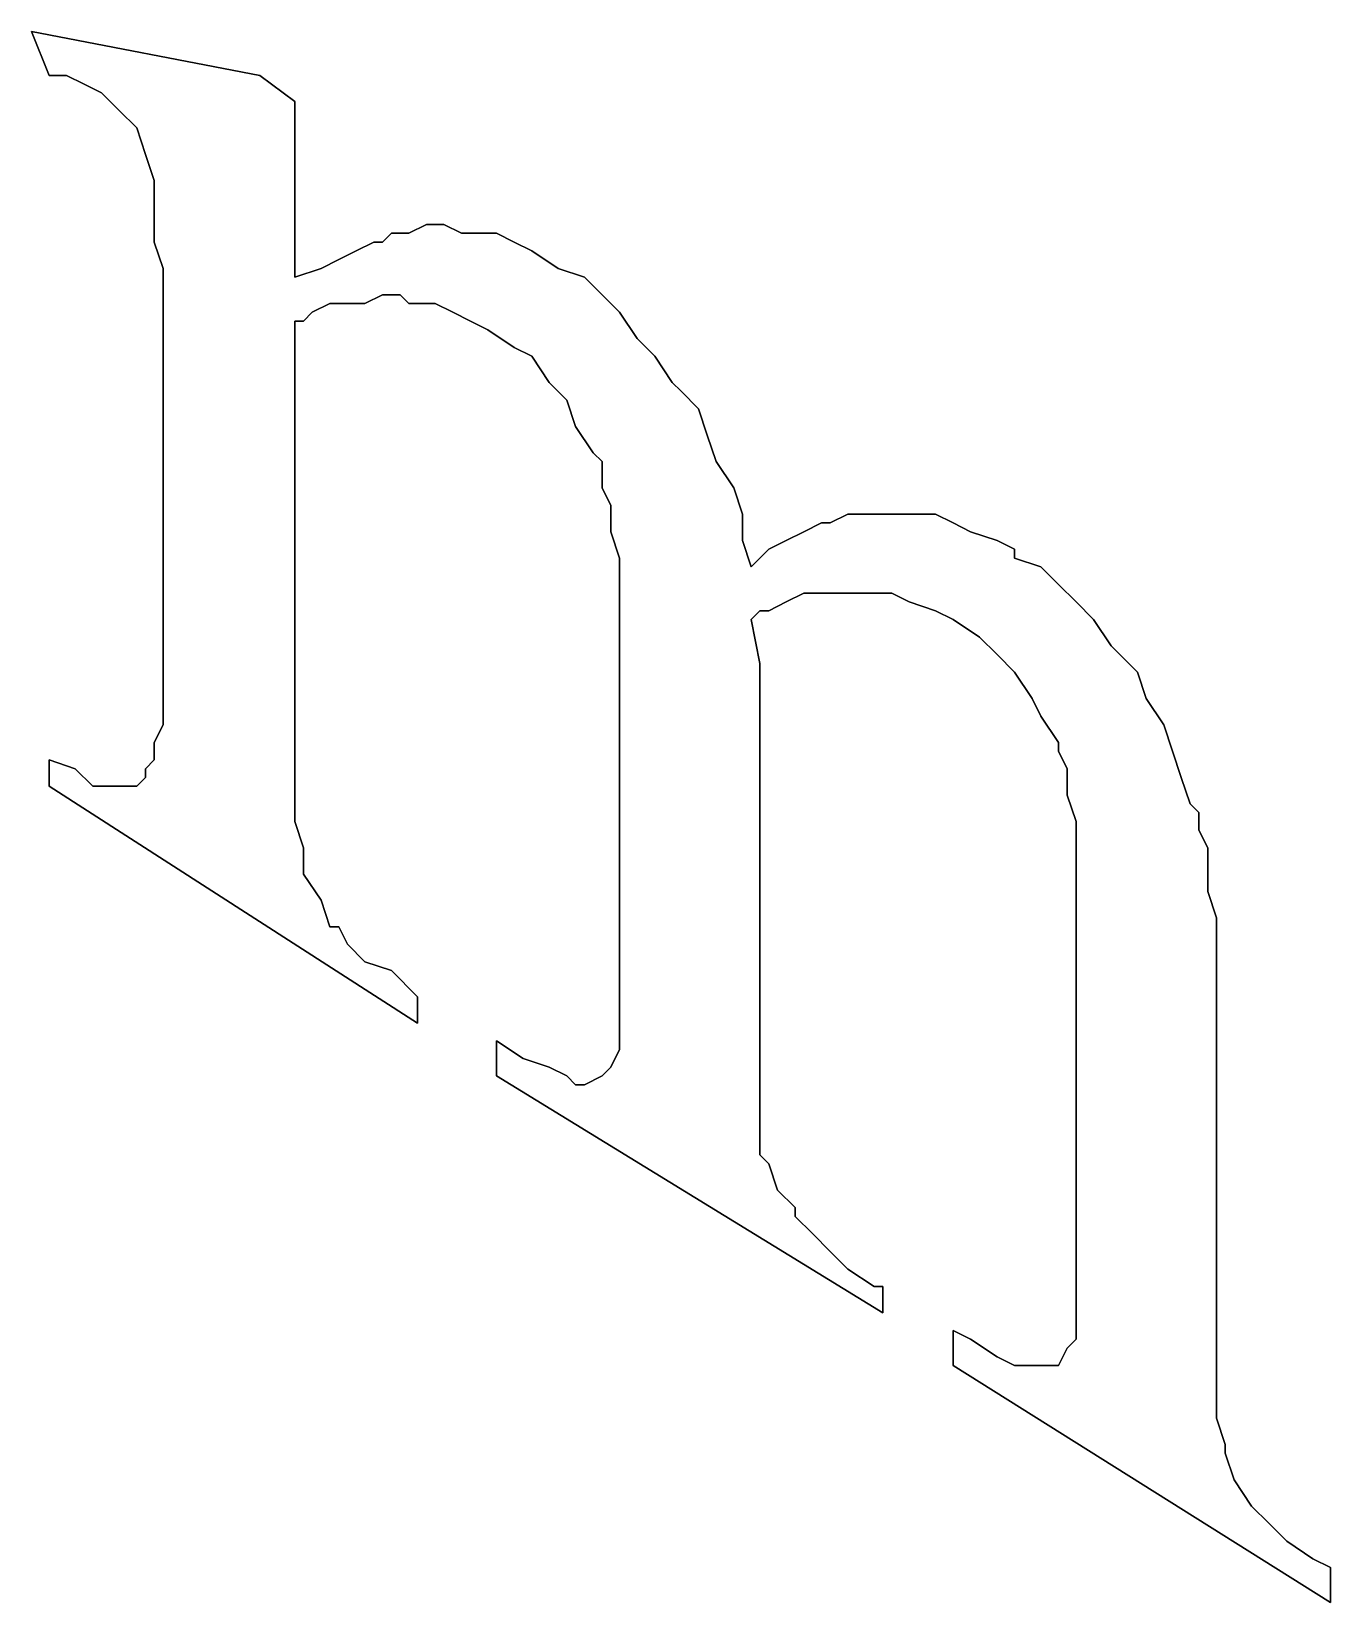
# Model space of a CAD drawing. Header units: inches. Extents: x -1482 to -895, y -39 to 122.
# Drawn here: x -1040.6074 to -1040.4882, y 22.1635 to 22.3077 of the extents above; entities that cross this region are included whole.
import ezdxf

# ---------------------------------------------------------------- set-up
doc = ezdxf.new("R2010")
doc.units = ezdxf.units.IN
doc.header["$MEASUREMENT"] = 0

msp = doc.modelspace()

# ---------------------------------------------------------------- linework, layer by layer
for p, q in [((-1040.6074, 22.30766), (-1040.60579, 22.30363)), ((-1040.60579, 22.30363), (-1040.6074, 22.30766)), ((-1040.6074, 22.30766), (-1040.58646, 22.30363)), ((-1040.58646, 22.30363), (-1040.6074, 22.30766)), ((-1040.60579, 22.30363), (-1040.60418, 22.30363)), ((-1040.60418, 22.30363), (-1040.60579, 22.30363)), ((-1040.60579, 22.30363), (-1040.60418, 22.30363)), ((-1040.60418, 22.30363), (-1040.60257, 22.30283)), ((-1040.60257, 22.30283), (-1040.60418, 22.30363)), ((-1040.60418, 22.30363), (-1040.60257, 22.30283)), ((-1040.60257, 22.30283), (-1040.60096, 22.30202)), ((-1040.60096, 22.30202), (-1040.60257, 22.30283)), ((-1040.60257, 22.30283), (-1040.60096, 22.30202)), ((-1040.58324, 22.30122), (-1040.58646, 22.30363)), ((-1040.58646, 22.30363), (-1040.58324, 22.30122)), ((-1040.58324, 22.30122), (-1040.58646, 22.30363)), ((-1040.60096, 22.30202), (-1040.59935, 22.30041)), ((-1040.59935, 22.30041), (-1040.60096, 22.30202)), ((-1040.60096, 22.30202), (-1040.59935, 22.30041)), ((-1040.58324, 22.30122), (-1040.58324, 22.28511)), ((-1040.58324, 22.28511), (-1040.58324, 22.30122)), ((-1040.59935, 22.30041), (-1040.59774, 22.2988)), ((-1040.59774, 22.2988), (-1040.59935, 22.30041)), ((-1040.59935, 22.30041), (-1040.59774, 22.2988)), ((-1040.59774, 22.2988), (-1040.59693, 22.29638)), ((-1040.59693, 22.29638), (-1040.59774, 22.2988)), ((-1040.59774, 22.2988), (-1040.59693, 22.29638)), ((-1040.59774, 22.2988), (-1040.59774, 22.2988)), ((-1040.59693, 22.29638), (-1040.59613, 22.29397)), ((-1040.59613, 22.29397), (-1040.59693, 22.29638)), ((-1040.59693, 22.29638), (-1040.59613, 22.29397)), ((-1040.59613, 22.29397), (-1040.59613, 22.29316)), ((-1040.59613, 22.29316), (-1040.59613, 22.29397)), ((-1040.59613, 22.29397), (-1040.59613, 22.29316)), ((-1040.59613, 22.29316), (-1040.59613, 22.29155)), ((-1040.59613, 22.29155), (-1040.59613, 22.29316)), ((-1040.59613, 22.29316), (-1040.59613, 22.29155)), ((-1040.59613, 22.29155), (-1040.59613, 22.28994)), ((-1040.59613, 22.28994), (-1040.59613, 22.29155)), ((-1040.59613, 22.29155), (-1040.59613, 22.28994)), ((-1040.59613, 22.28994), (-1040.59613, 22.28833)), ((-1040.59613, 22.28833), (-1040.59613, 22.28994)), ((-1040.59613, 22.28994), (-1040.59613, 22.28833)), ((-1040.57116, 22.28994), (-1040.57277, 22.28914)), ((-1040.57277, 22.28914), (-1040.57116, 22.28994)), ((-1040.57116, 22.28994), (-1040.57277, 22.28914)), ((-1040.56955, 22.28994), (-1040.57116, 22.28994)), ((-1040.57116, 22.28994), (-1040.56955, 22.28994)), ((-1040.56955, 22.28994), (-1040.57116, 22.28994)), ((-1040.56794, 22.28914), (-1040.56955, 22.28994)), ((-1040.56955, 22.28994), (-1040.56794, 22.28914)), ((-1040.56794, 22.28914), (-1040.56955, 22.28994)), ((-1040.59613, 22.28833), (-1040.59532, 22.28591)), ((-1040.59532, 22.28591), (-1040.59613, 22.28833)), ((-1040.59613, 22.28833), (-1040.59532, 22.28591)), ((-1040.57599, 22.28833), (-1040.5776, 22.28752)), ((-1040.5776, 22.28752), (-1040.57599, 22.28833)), ((-1040.57599, 22.28833), (-1040.5776, 22.28752)), ((-1040.57519, 22.28833), (-1040.57599, 22.28833)), ((-1040.57599, 22.28833), (-1040.57519, 22.28833)), ((-1040.57519, 22.28833), (-1040.57599, 22.28833)), ((-1040.57438, 22.28914), (-1040.57519, 22.28833)), ((-1040.57519, 22.28833), (-1040.57438, 22.28914)), ((-1040.57438, 22.28914), (-1040.57519, 22.28833)), ((-1040.57438, 22.28914), (-1040.57438, 22.28914)), ((-1040.57277, 22.28914), (-1040.57438, 22.28914)), ((-1040.57438, 22.28914), (-1040.57277, 22.28914)), ((-1040.57277, 22.28914), (-1040.57438, 22.28914)), ((-1040.56713, 22.28914), (-1040.56794, 22.28914)), ((-1040.56794, 22.28914), (-1040.56713, 22.28914)), ((-1040.56713, 22.28914), (-1040.56794, 22.28914)), ((-1040.56472, 22.28914), (-1040.56713, 22.28914)), ((-1040.56713, 22.28914), (-1040.56472, 22.28914)), ((-1040.56472, 22.28914), (-1040.56713, 22.28914)), ((-1040.56311, 22.28833), (-1040.56472, 22.28914)), ((-1040.56472, 22.28914), (-1040.56311, 22.28833)), ((-1040.56311, 22.28833), (-1040.56472, 22.28914)), ((-1040.5615, 22.28752), (-1040.56311, 22.28833)), ((-1040.56311, 22.28833), (-1040.5615, 22.28752)), ((-1040.5615, 22.28752), (-1040.56311, 22.28833)), ((-1040.57921, 22.28672), (-1040.58083, 22.28591)), ((-1040.58083, 22.28591), (-1040.57921, 22.28672)), ((-1040.57921, 22.28672), (-1040.58083, 22.28591)), ((-1040.5776, 22.28752), (-1040.57921, 22.28672)), ((-1040.57921, 22.28672), (-1040.5776, 22.28752)), ((-1040.5776, 22.28752), (-1040.57921, 22.28672)), ((-1040.55908, 22.28591), (-1040.5615, 22.28752)), ((-1040.5615, 22.28752), (-1040.55908, 22.28591)), ((-1040.55908, 22.28591), (-1040.5615, 22.28752)), ((-1040.59532, 22.28591), (-1040.59532, 22.2835)), ((-1040.59532, 22.2835), (-1040.59532, 22.28591)), ((-1040.59532, 22.28591), (-1040.59532, 22.2835)), ((-1040.58324, 22.28511), (-1040.58083, 22.28591)), ((-1040.58083, 22.28591), (-1040.58324, 22.28511)), ((-1040.55666, 22.28511), (-1040.55908, 22.28591)), ((-1040.55908, 22.28591), (-1040.55666, 22.28511)), ((-1040.55666, 22.28511), (-1040.55908, 22.28591)), ((-1040.55908, 22.28591), (-1040.55908, 22.28591)), ((-1040.58324, 22.28511), (-1040.58324, 22.28511)), ((-1040.55505, 22.2835), (-1040.55666, 22.28511)), ((-1040.55666, 22.28511), (-1040.55505, 22.2835)), ((-1040.55505, 22.2835), (-1040.55666, 22.28511)), ((-1040.59532, 22.2835), (-1040.59532, 22.28028)), ((-1040.59532, 22.28028), (-1040.59532, 22.2835)), ((-1040.59532, 22.2835), (-1040.59532, 22.28028)), ((-1040.58163, 22.28189), (-1040.58002, 22.28269)), ((-1040.58002, 22.28269), (-1040.58163, 22.28189)), ((-1040.58163, 22.28189), (-1040.58002, 22.28269)), ((-1040.58002, 22.28269), (-1040.57841, 22.28269)), ((-1040.57841, 22.28269), (-1040.58002, 22.28269)), ((-1040.58002, 22.28269), (-1040.57841, 22.28269)), ((-1040.57841, 22.28269), (-1040.5768, 22.28269)), ((-1040.5768, 22.28269), (-1040.57841, 22.28269)), ((-1040.57841, 22.28269), (-1040.5768, 22.28269)), ((-1040.5768, 22.28269), (-1040.57519, 22.2835)), ((-1040.57519, 22.2835), (-1040.5768, 22.28269)), ((-1040.5768, 22.28269), (-1040.57519, 22.2835)), ((-1040.57519, 22.2835), (-1040.57358, 22.2835)), ((-1040.57358, 22.2835), (-1040.57519, 22.2835)), ((-1040.57519, 22.2835), (-1040.57358, 22.2835)), ((-1040.57358, 22.2835), (-1040.57277, 22.28269)), ((-1040.57277, 22.28269), (-1040.57358, 22.2835)), ((-1040.57358, 22.2835), (-1040.57277, 22.28269)), ((-1040.57277, 22.28269), (-1040.57036, 22.28269)), ((-1040.57036, 22.28269), (-1040.57277, 22.28269)), ((-1040.57277, 22.28269), (-1040.57036, 22.28269)), ((-1040.57036, 22.28269), (-1040.56874, 22.28189)), ((-1040.56874, 22.28189), (-1040.57036, 22.28269)), ((-1040.57036, 22.28269), (-1040.56874, 22.28189)), ((-1040.55344, 22.28189), (-1040.55505, 22.2835)), ((-1040.55505, 22.2835), (-1040.55344, 22.28189)), ((-1040.55344, 22.28189), (-1040.55505, 22.2835)), ((-1040.58324, 22.28108), (-1040.58244, 22.28108)), ((-1040.58244, 22.28108), (-1040.58324, 22.28108)), ((-1040.58324, 22.28108), (-1040.58244, 22.28108)), ((-1040.58324, 22.28108), (-1040.58324, 22.24081)), ((-1040.58324, 22.24081), (-1040.58324, 22.28108)), ((-1040.58244, 22.28108), (-1040.58163, 22.28189)), ((-1040.58163, 22.28189), (-1040.58244, 22.28108)), ((-1040.58244, 22.28108), (-1040.58163, 22.28189)), ((-1040.56874, 22.28189), (-1040.56713, 22.28108)), ((-1040.56713, 22.28108), (-1040.56874, 22.28189)), ((-1040.56874, 22.28189), (-1040.56713, 22.28108)), ((-1040.56713, 22.28108), (-1040.56552, 22.28028)), ((-1040.56552, 22.28028), (-1040.56713, 22.28108)), ((-1040.56713, 22.28108), (-1040.56552, 22.28028)), ((-1040.55183, 22.27947), (-1040.55344, 22.28189)), ((-1040.55344, 22.28189), (-1040.55183, 22.27947)), ((-1040.55183, 22.27947), (-1040.55344, 22.28189)), ((-1040.59532, 22.28028), (-1040.59532, 22.27705)), ((-1040.59532, 22.27705), (-1040.59532, 22.28028)), ((-1040.59532, 22.28028), (-1040.59532, 22.27705)), ((-1040.56552, 22.28028), (-1040.56311, 22.27867)), ((-1040.56311, 22.27867), (-1040.56552, 22.28028)), ((-1040.56552, 22.28028), (-1040.56311, 22.27867)), ((-1040.55022, 22.27786), (-1040.55183, 22.27947)), ((-1040.55183, 22.27947), (-1040.55022, 22.27786)), ((-1040.55022, 22.27786), (-1040.55183, 22.27947)), ((-1040.56311, 22.27867), (-1040.5615, 22.27786)), ((-1040.5615, 22.27786), (-1040.56311, 22.27867)), ((-1040.56311, 22.27867), (-1040.5615, 22.27786)), ((-1040.59532, 22.24887), (-1040.59532, 22.27705)), ((-1040.59532, 22.27705), (-1040.59532, 22.24887)), ((-1040.5615, 22.27786), (-1040.55989, 22.27544)), ((-1040.55989, 22.27544), (-1040.5615, 22.27786)), ((-1040.5615, 22.27786), (-1040.55989, 22.27544)), ((-1040.54861, 22.27544), (-1040.55022, 22.27786)), ((-1040.55022, 22.27786), (-1040.54861, 22.27544)), ((-1040.54861, 22.27544), (-1040.55022, 22.27786)), ((-1040.55989, 22.27544), (-1040.55827, 22.27383)), ((-1040.55827, 22.27383), (-1040.55989, 22.27544)), ((-1040.55989, 22.27544), (-1040.55827, 22.27383)), ((-1040.5478, 22.27464), (-1040.54861, 22.27544)), ((-1040.54861, 22.27544), (-1040.5478, 22.27464)), ((-1040.5478, 22.27464), (-1040.54861, 22.27544)), ((-1040.55827, 22.27383), (-1040.55747, 22.27142)), ((-1040.55747, 22.27142), (-1040.55827, 22.27383)), ((-1040.55827, 22.27383), (-1040.55747, 22.27142)), ((-1040.54619, 22.27303), (-1040.5478, 22.27464)), ((-1040.5478, 22.27464), (-1040.54619, 22.27303)), ((-1040.54619, 22.27303), (-1040.5478, 22.27464)), ((-1040.54539, 22.27061), (-1040.54619, 22.27303)), ((-1040.54619, 22.27303), (-1040.54539, 22.27061)), ((-1040.54539, 22.27061), (-1040.54619, 22.27303)), ((-1040.55747, 22.27142), (-1040.55586, 22.269)), ((-1040.55586, 22.269), (-1040.55747, 22.27142)), ((-1040.55747, 22.27142), (-1040.55586, 22.269)), ((-1040.54458, 22.26819), (-1040.54539, 22.27061)), ((-1040.54539, 22.27061), (-1040.54458, 22.26819)), ((-1040.54458, 22.26819), (-1040.54539, 22.27061)), ((-1040.55586, 22.269), (-1040.55505, 22.26819)), ((-1040.55505, 22.26819), (-1040.55586, 22.269)), ((-1040.55586, 22.269), (-1040.55505, 22.26819)), ((-1040.55505, 22.26819), (-1040.55505, 22.26578)), ((-1040.55505, 22.26578), (-1040.55505, 22.26819)), ((-1040.55505, 22.26819), (-1040.55505, 22.26578)), ((-1040.54297, 22.26578), (-1040.54458, 22.26819)), ((-1040.54458, 22.26819), (-1040.54297, 22.26578)), ((-1040.54297, 22.26578), (-1040.54458, 22.26819)), ((-1040.55505, 22.26578), (-1040.55425, 22.26417)), ((-1040.55425, 22.26417), (-1040.55505, 22.26578)), ((-1040.55505, 22.26578), (-1040.55425, 22.26417)), ((-1040.54217, 22.26336), (-1040.54297, 22.26578)), ((-1040.54297, 22.26578), (-1040.54217, 22.26336)), ((-1040.54217, 22.26336), (-1040.54297, 22.26578)), ((-1040.55425, 22.26417), (-1040.55425, 22.26175)), ((-1040.55425, 22.26175), (-1040.55425, 22.26417)), ((-1040.55425, 22.26417), (-1040.55425, 22.26175)), ((-1040.54217, 22.26095), (-1040.54217, 22.26336)), ((-1040.54217, 22.26336), (-1040.54217, 22.26095)), ((-1040.54217, 22.26095), (-1040.54217, 22.26336)), ((-1040.53492, 22.26256), (-1040.53653, 22.26175)), ((-1040.53653, 22.26175), (-1040.53492, 22.26256)), ((-1040.53492, 22.26256), (-1040.53653, 22.26175)), ((-1040.53411, 22.26256), (-1040.53492, 22.26256)), ((-1040.53492, 22.26256), (-1040.53411, 22.26256)), ((-1040.53411, 22.26256), (-1040.53492, 22.26256)), ((-1040.5325, 22.26336), (-1040.53411, 22.26256)), ((-1040.53411, 22.26256), (-1040.5325, 22.26336)), ((-1040.5325, 22.26336), (-1040.53411, 22.26256)), ((-1040.53089, 22.26336), (-1040.5325, 22.26336)), ((-1040.5325, 22.26336), (-1040.53089, 22.26336)), ((-1040.53089, 22.26336), (-1040.5325, 22.26336)), ((-1040.53009, 22.26336), (-1040.53089, 22.26336)), ((-1040.53089, 22.26336), (-1040.53009, 22.26336)), ((-1040.53009, 22.26336), (-1040.53089, 22.26336)), ((-1040.52847, 22.26336), (-1040.53009, 22.26336)), ((-1040.53009, 22.26336), (-1040.52847, 22.26336)), ((-1040.52847, 22.26336), (-1040.53009, 22.26336)), ((-1040.52606, 22.26336), (-1040.52847, 22.26336)), ((-1040.52847, 22.26336), (-1040.52606, 22.26336)), ((-1040.52606, 22.26336), (-1040.52847, 22.26336)), ((-1040.52847, 22.26336), (-1040.52847, 22.26336)), ((-1040.52445, 22.26336), (-1040.52606, 22.26336)), ((-1040.52606, 22.26336), (-1040.52445, 22.26336)), ((-1040.52445, 22.26336), (-1040.52606, 22.26336)), ((-1040.52284, 22.26256), (-1040.52445, 22.26336)), ((-1040.52445, 22.26336), (-1040.52284, 22.26256)), ((-1040.52284, 22.26256), (-1040.52445, 22.26336)), ((-1040.52123, 22.26175), (-1040.52284, 22.26256)), ((-1040.52284, 22.26256), (-1040.52123, 22.26175)), ((-1040.52123, 22.26175), (-1040.52284, 22.26256)), ((-1040.55425, 22.26175), (-1040.55344, 22.25934)), ((-1040.55344, 22.25934), (-1040.55425, 22.26175)), ((-1040.55425, 22.26175), (-1040.55344, 22.25934)), ((-1040.54136, 22.25853), (-1040.54217, 22.26095)), ((-1040.54217, 22.26095), (-1040.54136, 22.25853)), ((-1040.54136, 22.25853), (-1040.54217, 22.26095)), ((-1040.53814, 22.26095), (-1040.53975, 22.26014)), ((-1040.53975, 22.26014), (-1040.53814, 22.26095)), ((-1040.53814, 22.26095), (-1040.53975, 22.26014)), ((-1040.53653, 22.26175), (-1040.53814, 22.26095)), ((-1040.53814, 22.26095), (-1040.53653, 22.26175)), ((-1040.53653, 22.26175), (-1040.53814, 22.26095)), ((-1040.51881, 22.26095), (-1040.52123, 22.26175)), ((-1040.52123, 22.26175), (-1040.51881, 22.26095)), ((-1040.51881, 22.26095), (-1040.52123, 22.26175)), ((-1040.5172, 22.26014), (-1040.51881, 22.26095)), ((-1040.51881, 22.26095), (-1040.5172, 22.26014)), ((-1040.5172, 22.26014), (-1040.51881, 22.26095)), ((-1040.55344, 22.25934), (-1040.55344, 22.25692)), ((-1040.55344, 22.25692), (-1040.55344, 22.25934)), ((-1040.55344, 22.25934), (-1040.55344, 22.25692)), ((-1040.53975, 22.26014), (-1040.54136, 22.25853)), ((-1040.54136, 22.25853), (-1040.53975, 22.26014)), ((-1040.53975, 22.26014), (-1040.54136, 22.25853)), ((-1040.5172, 22.25934), (-1040.5172, 22.26014)), ((-1040.5172, 22.26014), (-1040.5172, 22.25934)), ((-1040.5172, 22.25934), (-1040.5172, 22.26014)), ((-1040.51478, 22.25853), (-1040.5172, 22.25934)), ((-1040.5172, 22.25934), (-1040.51478, 22.25853)), ((-1040.51478, 22.25853), (-1040.5172, 22.25934)), ((-1040.51317, 22.25692), (-1040.51478, 22.25853)), ((-1040.51478, 22.25853), (-1040.51317, 22.25692)), ((-1040.51317, 22.25692), (-1040.51478, 22.25853)), ((-1040.55344, 22.25692), (-1040.55344, 22.2545)), ((-1040.55344, 22.2545), (-1040.55344, 22.25692)), ((-1040.55344, 22.25692), (-1040.55344, 22.2545)), ((-1040.51156, 22.25531), (-1040.51317, 22.25692)), ((-1040.51317, 22.25692), (-1040.51156, 22.25531)), ((-1040.51156, 22.25531), (-1040.51317, 22.25692)), ((-1040.53975, 22.2545), (-1040.53814, 22.25531)), ((-1040.53814, 22.25531), (-1040.53975, 22.2545)), ((-1040.53975, 22.2545), (-1040.53814, 22.25531)), ((-1040.53814, 22.25531), (-1040.53653, 22.25611)), ((-1040.53653, 22.25611), (-1040.53814, 22.25531)), ((-1040.53814, 22.25531), (-1040.53653, 22.25611)), ((-1040.53653, 22.25611), (-1040.53492, 22.25611)), ((-1040.53492, 22.25611), (-1040.53653, 22.25611)), ((-1040.53653, 22.25611), (-1040.53492, 22.25611)), ((-1040.53492, 22.25611), (-1040.53331, 22.25611)), ((-1040.53331, 22.25611), (-1040.53492, 22.25611)), ((-1040.53492, 22.25611), (-1040.53331, 22.25611)), ((-1040.53331, 22.25611), (-1040.5325, 22.25611)), ((-1040.5325, 22.25611), (-1040.53331, 22.25611)), ((-1040.53331, 22.25611), (-1040.5325, 22.25611)), ((-1040.5325, 22.25611), (-1040.53089, 22.25611)), ((-1040.53089, 22.25611), (-1040.5325, 22.25611)), ((-1040.5325, 22.25611), (-1040.53089, 22.25611)), ((-1040.53089, 22.25611), (-1040.53009, 22.25611)), ((-1040.53009, 22.25611), (-1040.53089, 22.25611)), ((-1040.53089, 22.25611), (-1040.53009, 22.25611)), ((-1040.53009, 22.25611), (-1040.52847, 22.25611)), ((-1040.52847, 22.25611), (-1040.53009, 22.25611)), ((-1040.53009, 22.25611), (-1040.52847, 22.25611)), ((-1040.52847, 22.25611), (-1040.52686, 22.25531)), ((-1040.52686, 22.25531), (-1040.52847, 22.25611)), ((-1040.52847, 22.25611), (-1040.52686, 22.25531)), ((-1040.52686, 22.25531), (-1040.52445, 22.2545)), ((-1040.52445, 22.2545), (-1040.52686, 22.25531)), ((-1040.52686, 22.25531), (-1040.52445, 22.2545)), ((-1040.50995, 22.2537), (-1040.51156, 22.25531)), ((-1040.51156, 22.25531), (-1040.50995, 22.2537)), ((-1040.50995, 22.2537), (-1040.51156, 22.25531)), ((-1040.55344, 22.22229), (-1040.55344, 22.2545)), ((-1040.55344, 22.2545), (-1040.55344, 22.22229)), ((-1040.54136, 22.2537), (-1040.54056, 22.2545)), ((-1040.54056, 22.2545), (-1040.54136, 22.2537)), ((-1040.54136, 22.2537), (-1040.54056, 22.2545)), ((-1040.54056, 22.24967), (-1040.54136, 22.2537)), ((-1040.54136, 22.2537), (-1040.54056, 22.24967)), ((-1040.54056, 22.24967), (-1040.54136, 22.2537)), ((-1040.54056, 22.2545), (-1040.53975, 22.2545)), ((-1040.53975, 22.2545), (-1040.54056, 22.2545)), ((-1040.54056, 22.2545), (-1040.53975, 22.2545)), ((-1040.52445, 22.2545), (-1040.52284, 22.2537)), ((-1040.52284, 22.2537), (-1040.52445, 22.2545)), ((-1040.52445, 22.2545), (-1040.52284, 22.2537)), ((-1040.52284, 22.2537), (-1040.52042, 22.25209)), ((-1040.52042, 22.25209), (-1040.52284, 22.2537)), ((-1040.52284, 22.2537), (-1040.52042, 22.25209)), ((-1040.52284, 22.2537), (-1040.52284, 22.2537)), ((-1040.50834, 22.25128), (-1040.50995, 22.2537)), ((-1040.50995, 22.2537), (-1040.50834, 22.25128)), ((-1040.50834, 22.25128), (-1040.50995, 22.2537)), ((-1040.52042, 22.25209), (-1040.51881, 22.25048)), ((-1040.51881, 22.25048), (-1040.52042, 22.25209)), ((-1040.52042, 22.25209), (-1040.51881, 22.25048)), ((-1040.50753, 22.25048), (-1040.50834, 22.25128)), ((-1040.50834, 22.25128), (-1040.50753, 22.25048)), ((-1040.50753, 22.25048), (-1040.50834, 22.25128)), ((-1040.54056, 22.24967), (-1040.54056, 22.21423)), ((-1040.54056, 22.21423), (-1040.54056, 22.24967)), ((-1040.51881, 22.25048), (-1040.5172, 22.24887)), ((-1040.5172, 22.24887), (-1040.51881, 22.25048)), ((-1040.51881, 22.25048), (-1040.5172, 22.24887)), ((-1040.50592, 22.24887), (-1040.50753, 22.25048)), ((-1040.50753, 22.25048), (-1040.50592, 22.24887)), ((-1040.50592, 22.24887), (-1040.50753, 22.25048)), ((-1040.59532, 22.24887), (-1040.59532, 22.24645)), ((-1040.59532, 22.24645), (-1040.59532, 22.24887)), ((-1040.59532, 22.24887), (-1040.59532, 22.24645)), ((-1040.5172, 22.24887), (-1040.51559, 22.24645)), ((-1040.51559, 22.24645), (-1040.5172, 22.24887)), ((-1040.5172, 22.24887), (-1040.51559, 22.24645)), ((-1040.50512, 22.24645), (-1040.50592, 22.24887)), ((-1040.50592, 22.24887), (-1040.50512, 22.24645)), ((-1040.50512, 22.24645), (-1040.50592, 22.24887)), ((-1040.59532, 22.24645), (-1040.59532, 22.24403)), ((-1040.59532, 22.24403), (-1040.59532, 22.24645)), ((-1040.59532, 22.24645), (-1040.59532, 22.24403)), ((-1040.51559, 22.24645), (-1040.51478, 22.24484)), ((-1040.51478, 22.24484), (-1040.51559, 22.24645)), ((-1040.51559, 22.24645), (-1040.51478, 22.24484)), ((-1040.50351, 22.24403), (-1040.50512, 22.24645)), ((-1040.50512, 22.24645), (-1040.50351, 22.24403)), ((-1040.50351, 22.24403), (-1040.50512, 22.24645)), ((-1040.59532, 22.24403), (-1040.59613, 22.24242)), ((-1040.59613, 22.24242), (-1040.59532, 22.24403)), ((-1040.59532, 22.24403), (-1040.59613, 22.24242)), ((-1040.51478, 22.24484), (-1040.51317, 22.24242)), ((-1040.51317, 22.24242), (-1040.51478, 22.24484)), ((-1040.51478, 22.24484), (-1040.51317, 22.24242)), ((-1040.5027, 22.24162), (-1040.50351, 22.24403)), ((-1040.50351, 22.24403), (-1040.5027, 22.24162)), ((-1040.5027, 22.24162), (-1040.50351, 22.24403)), ((-1040.59613, 22.24242), (-1040.59613, 22.24081)), ((-1040.59613, 22.24081), (-1040.59613, 22.24242)), ((-1040.59613, 22.24242), (-1040.59613, 22.24081)), ((-1040.51317, 22.24242), (-1040.51317, 22.24162)), ((-1040.51317, 22.24162), (-1040.51317, 22.24242)), ((-1040.51317, 22.24242), (-1040.51317, 22.24162)), ((-1040.60579, 22.24081), (-1040.60579, 22.2384)), ((-1040.60579, 22.2384), (-1040.60579, 22.24081)), ((-1040.60579, 22.24081), (-1040.60579, 22.2384)), ((-1040.60338, 22.24001), (-1040.60579, 22.24081)), ((-1040.60579, 22.24081), (-1040.60338, 22.24001)), ((-1040.60338, 22.24001), (-1040.60579, 22.24081)), ((-1040.59613, 22.24081), (-1040.59693, 22.24001)), ((-1040.59693, 22.24001), (-1040.59613, 22.24081)), ((-1040.59613, 22.24081), (-1040.59693, 22.24001)), ((-1040.58324, 22.23759), (-1040.58324, 22.24081)), ((-1040.58324, 22.24081), (-1040.58324, 22.23759)), ((-1040.58324, 22.23759), (-1040.58324, 22.24081)), ((-1040.51317, 22.24162), (-1040.51237, 22.24001)), ((-1040.51237, 22.24001), (-1040.51317, 22.24162)), ((-1040.51317, 22.24162), (-1040.51237, 22.24001)), ((-1040.5019, 22.2392), (-1040.5027, 22.24162)), ((-1040.5027, 22.24162), (-1040.5019, 22.2392)), ((-1040.5019, 22.2392), (-1040.5027, 22.24162)), ((-1040.60177, 22.2384), (-1040.60338, 22.24001)), ((-1040.60338, 22.24001), (-1040.60177, 22.2384)), ((-1040.60177, 22.2384), (-1040.60338, 22.24001)), ((-1040.59693, 22.2392), (-1040.59774, 22.2384)), ((-1040.59774, 22.2384), (-1040.59693, 22.2392)), ((-1040.59693, 22.2392), (-1040.59774, 22.2384)), ((-1040.59693, 22.24001), (-1040.59693, 22.2392)), ((-1040.59693, 22.2392), (-1040.59693, 22.24001)), ((-1040.59693, 22.24001), (-1040.59693, 22.2392)), ((-1040.51237, 22.24001), (-1040.51237, 22.23759)), ((-1040.51237, 22.23759), (-1040.51237, 22.24001)), ((-1040.51237, 22.24001), (-1040.51237, 22.23759)), ((-1040.50109, 22.23678), (-1040.5019, 22.2392)), ((-1040.5019, 22.2392), (-1040.50109, 22.23678)), ((-1040.50109, 22.23678), (-1040.5019, 22.2392)), ((-1040.57197, 22.21665), (-1040.60579, 22.2384)), ((-1040.60579, 22.2384), (-1040.57197, 22.21665)), ((-1040.60015, 22.2384), (-1040.60177, 22.2384)), ((-1040.60177, 22.2384), (-1040.60015, 22.2384)), ((-1040.60015, 22.2384), (-1040.60177, 22.2384)), ((-1040.59935, 22.2384), (-1040.60015, 22.2384)), ((-1040.60015, 22.2384), (-1040.59935, 22.2384)), ((-1040.59935, 22.2384), (-1040.60015, 22.2384)), ((-1040.59774, 22.2384), (-1040.59935, 22.2384)), ((-1040.59935, 22.2384), (-1040.59774, 22.2384)), ((-1040.59774, 22.2384), (-1040.59935, 22.2384)), ((-1040.58324, 22.23517), (-1040.58324, 22.23759)), ((-1040.58324, 22.23759), (-1040.58324, 22.23517)), ((-1040.58324, 22.23517), (-1040.58324, 22.23759)), ((-1040.51237, 22.23759), (-1040.51156, 22.23517)), ((-1040.51156, 22.23517), (-1040.51237, 22.23759)), ((-1040.51237, 22.23759), (-1040.51156, 22.23517)), ((-1040.50029, 22.23598), (-1040.50109, 22.23678)), ((-1040.50109, 22.23678), (-1040.50029, 22.23598)), ((-1040.50029, 22.23598), (-1040.50109, 22.23678)), ((-1040.58244, 22.23276), (-1040.58324, 22.23517)), ((-1040.58324, 22.23517), (-1040.58244, 22.23276)), ((-1040.58244, 22.23276), (-1040.58324, 22.23517)), ((-1040.51156, 22.23517), (-1040.51156, 22.23356)), ((-1040.51156, 22.23356), (-1040.51156, 22.23517)), ((-1040.51156, 22.23517), (-1040.51156, 22.23356)), ((-1040.50029, 22.23437), (-1040.50029, 22.23598)), ((-1040.50029, 22.23598), (-1040.50029, 22.23437)), ((-1040.50029, 22.23437), (-1040.50029, 22.23598)), ((-1040.51156, 22.23356), (-1040.51156, 22.23034)), ((-1040.51156, 22.23034), (-1040.51156, 22.23356)), ((-1040.51156, 22.23356), (-1040.51156, 22.23034)), ((-1040.49948, 22.23276), (-1040.50029, 22.23437)), ((-1040.50029, 22.23437), (-1040.49948, 22.23276)), ((-1040.49948, 22.23276), (-1040.50029, 22.23437)), ((-1040.58244, 22.23115), (-1040.58244, 22.23276)), ((-1040.58244, 22.23276), (-1040.58244, 22.23115)), ((-1040.58244, 22.23115), (-1040.58244, 22.23276)), ((-1040.49948, 22.23034), (-1040.49948, 22.23276)), ((-1040.49948, 22.23276), (-1040.49948, 22.23034)), ((-1040.49948, 22.23034), (-1040.49948, 22.23276)), ((-1040.58244, 22.23034), (-1040.58244, 22.23115)), ((-1040.58244, 22.23115), (-1040.58244, 22.23034)), ((-1040.58244, 22.23034), (-1040.58244, 22.23115)), ((-1040.58083, 22.22793), (-1040.58244, 22.23034)), ((-1040.58244, 22.23034), (-1040.58083, 22.22793)), ((-1040.58083, 22.22793), (-1040.58244, 22.23034)), ((-1040.51156, 22.23034), (-1040.51156, 22.22793)), ((-1040.51156, 22.22793), (-1040.51156, 22.23034)), ((-1040.51156, 22.23034), (-1040.51156, 22.22793)), ((-1040.49948, 22.22873), (-1040.49948, 22.23034)), ((-1040.49948, 22.23034), (-1040.49948, 22.22873)), ((-1040.49948, 22.22873), (-1040.49948, 22.23034)), ((-1040.58002, 22.22551), (-1040.58083, 22.22793)), ((-1040.58083, 22.22793), (-1040.58002, 22.22551)), ((-1040.58002, 22.22551), (-1040.58083, 22.22793)), ((-1040.51156, 22.19571), (-1040.51156, 22.22793)), ((-1040.51156, 22.22793), (-1040.51156, 22.19571)), ((-1040.49867, 22.22631), (-1040.49948, 22.22873)), ((-1040.49948, 22.22873), (-1040.49867, 22.22631)), ((-1040.49867, 22.22631), (-1040.49948, 22.22873)), ((-1040.49867, 22.2239), (-1040.49867, 22.22631)), ((-1040.49867, 22.22631), (-1040.49867, 22.2239)), ((-1040.49867, 22.2239), (-1040.49867, 22.22631)), ((-1040.57921, 22.22551), (-1040.58002, 22.22551)), ((-1040.58002, 22.22551), (-1040.57921, 22.22551)), ((-1040.57921, 22.22551), (-1040.58002, 22.22551)), ((-1040.57841, 22.2239), (-1040.57921, 22.22551)), ((-1040.57921, 22.22551), (-1040.57841, 22.2239)), ((-1040.57841, 22.2239), (-1040.57921, 22.22551)), ((-1040.5768, 22.22229), (-1040.57841, 22.2239)), ((-1040.57841, 22.2239), (-1040.5768, 22.22229)), ((-1040.5768, 22.22229), (-1040.57841, 22.2239)), ((-1040.49867, 22.22068), (-1040.49867, 22.2239)), ((-1040.49867, 22.2239), (-1040.49867, 22.22068)), ((-1040.49867, 22.22068), (-1040.49867, 22.2239)), ((-1040.57438, 22.22148), (-1040.5768, 22.22229)), ((-1040.5768, 22.22229), (-1040.57438, 22.22148)), ((-1040.57438, 22.22148), (-1040.5768, 22.22229)), ((-1040.55344, 22.22229), (-1040.55344, 22.21907)), ((-1040.55344, 22.21907), (-1040.55344, 22.22229)), ((-1040.55344, 22.22229), (-1040.55344, 22.21907)), ((-1040.57197, 22.21907), (-1040.57438, 22.22148)), ((-1040.57438, 22.22148), (-1040.57197, 22.21907)), ((-1040.57197, 22.21907), (-1040.57438, 22.22148)), ((-1040.49867, 22.21987), (-1040.49867, 22.22068)), ((-1040.49867, 22.22068), (-1040.49867, 22.21987)), ((-1040.49867, 22.21987), (-1040.49867, 22.22068)), ((-1040.57197, 22.21907), (-1040.57197, 22.21907)), ((-1040.57197, 22.21665), (-1040.57197, 22.21907)), ((-1040.57197, 22.21907), (-1040.57197, 22.21665)), ((-1040.55344, 22.21907), (-1040.55344, 22.21665)), ((-1040.55344, 22.21665), (-1040.55344, 22.21907)), ((-1040.55344, 22.21907), (-1040.55344, 22.21665)), ((-1040.49867, 22.21987), (-1040.49867, 22.18766)), ((-1040.49867, 22.18766), (-1040.49867, 22.21987)), ((-1040.55344, 22.21665), (-1040.55344, 22.21504)), ((-1040.55344, 22.21504), (-1040.55344, 22.21665)), ((-1040.55344, 22.21665), (-1040.55344, 22.21504)), ((-1040.56472, 22.21504), (-1040.56472, 22.21182)), ((-1040.56472, 22.21182), (-1040.56472, 22.21504)), ((-1040.56472, 22.21504), (-1040.56472, 22.21182)), ((-1040.5623, 22.21343), (-1040.56472, 22.21504)), ((-1040.56472, 22.21504), (-1040.5623, 22.21343)), ((-1040.5623, 22.21343), (-1040.56472, 22.21504)), ((-1040.55344, 22.21504), (-1040.55344, 22.21423)), ((-1040.55344, 22.21423), (-1040.55344, 22.21504)), ((-1040.55344, 22.21504), (-1040.55344, 22.21423)), ((-1040.55989, 22.21262), (-1040.5623, 22.21343)), ((-1040.5623, 22.21343), (-1040.55989, 22.21262)), ((-1040.55989, 22.21262), (-1040.5623, 22.21343)), ((-1040.55344, 22.21423), (-1040.55425, 22.21262)), ((-1040.55425, 22.21262), (-1040.55344, 22.21423)), ((-1040.55344, 22.21423), (-1040.55425, 22.21262)), ((-1040.54056, 22.21101), (-1040.54056, 22.21423)), ((-1040.54056, 22.21423), (-1040.54056, 22.21101)), ((-1040.54056, 22.21101), (-1040.54056, 22.21423)), ((-1040.52928, 22.19007), (-1040.56472, 22.21182)), ((-1040.56472, 22.21182), (-1040.52928, 22.19007)), ((-1040.55827, 22.21182), (-1040.55989, 22.21262)), ((-1040.55989, 22.21262), (-1040.55827, 22.21182)), ((-1040.55827, 22.21182), (-1040.55989, 22.21262)), ((-1040.55747, 22.21101), (-1040.55827, 22.21182)), ((-1040.55827, 22.21182), (-1040.55747, 22.21101)), ((-1040.55747, 22.21101), (-1040.55827, 22.21182)), ((-1040.55505, 22.21182), (-1040.55666, 22.21101)), ((-1040.55666, 22.21101), (-1040.55505, 22.21182)), ((-1040.55505, 22.21182), (-1040.55666, 22.21101)), ((-1040.55425, 22.21262), (-1040.55505, 22.21182)), ((-1040.55505, 22.21182), (-1040.55425, 22.21262)), ((-1040.55425, 22.21262), (-1040.55505, 22.21182)), ((-1040.55666, 22.21101), (-1040.55747, 22.21101)), ((-1040.55747, 22.21101), (-1040.55666, 22.21101)), ((-1040.55666, 22.21101), (-1040.55747, 22.21101)), ((-1040.54056, 22.2086), (-1040.54056, 22.21101)), ((-1040.54056, 22.21101), (-1040.54056, 22.2086)), ((-1040.54056, 22.2086), (-1040.54056, 22.21101)), ((-1040.54056, 22.20618), (-1040.54056, 22.2086)), ((-1040.54056, 22.2086), (-1040.54056, 22.20618)), ((-1040.54056, 22.20618), (-1040.54056, 22.2086)), ((-1040.54056, 22.20457), (-1040.54056, 22.20618)), ((-1040.54056, 22.20618), (-1040.54056, 22.20457)), ((-1040.54056, 22.20457), (-1040.54056, 22.20618)), ((-1040.53975, 22.20376), (-1040.54056, 22.20457)), ((-1040.54056, 22.20457), (-1040.53975, 22.20376)), ((-1040.53975, 22.20376), (-1040.54056, 22.20457)), ((-1040.53894, 22.20135), (-1040.53975, 22.20376)), ((-1040.53975, 22.20376), (-1040.53894, 22.20135)), ((-1040.53894, 22.20135), (-1040.53975, 22.20376)), ((-1040.53733, 22.19974), (-1040.53894, 22.20135)), ((-1040.53894, 22.20135), (-1040.53733, 22.19974)), ((-1040.53733, 22.19974), (-1040.53894, 22.20135)), ((-1040.53733, 22.19893), (-1040.53733, 22.19974)), ((-1040.53733, 22.19974), (-1040.53733, 22.19893)), ((-1040.53733, 22.19893), (-1040.53733, 22.19974)), ((-1040.53572, 22.19732), (-1040.53733, 22.19893)), ((-1040.53733, 22.19893), (-1040.53572, 22.19732)), ((-1040.53572, 22.19732), (-1040.53733, 22.19893)), ((-1040.53411, 22.19571), (-1040.53572, 22.19732)), ((-1040.53572, 22.19732), (-1040.53411, 22.19571)), ((-1040.53411, 22.19571), (-1040.53572, 22.19732)), ((-1040.5325, 22.1941), (-1040.53411, 22.19571)), ((-1040.53411, 22.19571), (-1040.5325, 22.1941)), ((-1040.5325, 22.1941), (-1040.53411, 22.19571)), ((-1040.51156, 22.19571), (-1040.51156, 22.19249)), ((-1040.51156, 22.19249), (-1040.51156, 22.19571)), ((-1040.51156, 22.19571), (-1040.51156, 22.19249)), ((-1040.53009, 22.19249), (-1040.5325, 22.1941)), ((-1040.5325, 22.1941), (-1040.53009, 22.19249)), ((-1040.53009, 22.19249), (-1040.5325, 22.1941)), ((-1040.52928, 22.19249), (-1040.53009, 22.19249)), ((-1040.53009, 22.19249), (-1040.52928, 22.19249)), ((-1040.52928, 22.19249), (-1040.53009, 22.19249)), ((-1040.52928, 22.19007), (-1040.52928, 22.19249)), ((-1040.52928, 22.19249), (-1040.52928, 22.19007)), ((-1040.51156, 22.19249), (-1040.51156, 22.19007)), ((-1040.51156, 22.19007), (-1040.51156, 22.19249)), ((-1040.51156, 22.19249), (-1040.51156, 22.19007)), ((-1040.51156, 22.19007), (-1040.51156, 22.18846)), ((-1040.51156, 22.18846), (-1040.51156, 22.19007)), ((-1040.51156, 22.19007), (-1040.51156, 22.18846)), ((-1040.52284, 22.18846), (-1040.52284, 22.18524)), ((-1040.52284, 22.18524), (-1040.52284, 22.18846)), ((-1040.52284, 22.18846), (-1040.52284, 22.18524)), ((-1040.52123, 22.18766), (-1040.52284, 22.18846)), ((-1040.52284, 22.18846), (-1040.52123, 22.18766)), ((-1040.52123, 22.18766), (-1040.52284, 22.18846)), ((-1040.51881, 22.18604), (-1040.52123, 22.18766)), ((-1040.52123, 22.18766), (-1040.51881, 22.18604)), ((-1040.51881, 22.18604), (-1040.52123, 22.18766)), ((-1040.51156, 22.18766), (-1040.51237, 22.18685)), ((-1040.51237, 22.18685), (-1040.51156, 22.18766)), ((-1040.51156, 22.18766), (-1040.51237, 22.18685)), ((-1040.51156, 22.18846), (-1040.51156, 22.18766)), ((-1040.51156, 22.18766), (-1040.51156, 22.18846)), ((-1040.51156, 22.18846), (-1040.51156, 22.18766)), ((-1040.49867, 22.18443), (-1040.49867, 22.18766)), ((-1040.49867, 22.18766), (-1040.49867, 22.18443)), ((-1040.49867, 22.18443), (-1040.49867, 22.18766)), ((-1040.5172, 22.18524), (-1040.51881, 22.18604)), ((-1040.51881, 22.18604), (-1040.5172, 22.18524)), ((-1040.5172, 22.18524), (-1040.51881, 22.18604)), ((-1040.51237, 22.18685), (-1040.51317, 22.18524)), ((-1040.51317, 22.18524), (-1040.51237, 22.18685)), ((-1040.51237, 22.18685), (-1040.51317, 22.18524)), ((-1040.4882, 22.16349), (-1040.52284, 22.18524)), ((-1040.52284, 22.18524), (-1040.4882, 22.16349)), ((-1040.51559, 22.18524), (-1040.5172, 22.18524)), ((-1040.5172, 22.18524), (-1040.51559, 22.18524)), ((-1040.51559, 22.18524), (-1040.5172, 22.18524)), ((-1040.51398, 22.18524), (-1040.51559, 22.18524)), ((-1040.51559, 22.18524), (-1040.51398, 22.18524)), ((-1040.51398, 22.18524), (-1040.51559, 22.18524)), ((-1040.51317, 22.18524), (-1040.51398, 22.18524)), ((-1040.51398, 22.18524), (-1040.51317, 22.18524)), ((-1040.51317, 22.18524), (-1040.51398, 22.18524)), ((-1040.49867, 22.18202), (-1040.49867, 22.18443)), ((-1040.49867, 22.18443), (-1040.49867, 22.18202)), ((-1040.49867, 22.18202), (-1040.49867, 22.18443)), ((-1040.49867, 22.18041), (-1040.49867, 22.18202)), ((-1040.49867, 22.18202), (-1040.49867, 22.18041)), ((-1040.49867, 22.18041), (-1040.49867, 22.18202)), ((-1040.49787, 22.17799), (-1040.49867, 22.18041)), ((-1040.49867, 22.18041), (-1040.49787, 22.17799)), ((-1040.49787, 22.17799), (-1040.49867, 22.18041)), ((-1040.49787, 22.17719), (-1040.49787, 22.17799)), ((-1040.49787, 22.17799), (-1040.49787, 22.17719)), ((-1040.49787, 22.17719), (-1040.49787, 22.17799)), ((-1040.49706, 22.17477), (-1040.49787, 22.17719)), ((-1040.49787, 22.17719), (-1040.49706, 22.17477)), ((-1040.49706, 22.17477), (-1040.49787, 22.17719)), ((-1040.49545, 22.17235), (-1040.49706, 22.17477)), ((-1040.49706, 22.17477), (-1040.49545, 22.17235)), ((-1040.49545, 22.17235), (-1040.49706, 22.17477)), ((-1040.49545, 22.17235), (-1040.49545, 22.17235)), ((-1040.49384, 22.17074), (-1040.49545, 22.17235)), ((-1040.49545, 22.17235), (-1040.49384, 22.17074)), ((-1040.49384, 22.17074), (-1040.49545, 22.17235)), ((-1040.49223, 22.16913), (-1040.49384, 22.17074)), ((-1040.49384, 22.17074), (-1040.49223, 22.16913)), ((-1040.49223, 22.16913), (-1040.49384, 22.17074)), ((-1040.48982, 22.16752), (-1040.49223, 22.16913)), ((-1040.49223, 22.16913), (-1040.48982, 22.16752)), ((-1040.48982, 22.16752), (-1040.49223, 22.16913)), ((-1040.4882, 22.16671), (-1040.48982, 22.16752)), ((-1040.48982, 22.16752), (-1040.4882, 22.16671)), ((-1040.4882, 22.16671), (-1040.48982, 22.16752)), ((-1040.4882, 22.16349), (-1040.4882, 22.16671)), ((-1040.4882, 22.16671), (-1040.4882, 22.16349))]:
    msp.add_line(p, q)

doc.saveas('drawing.dxf')
